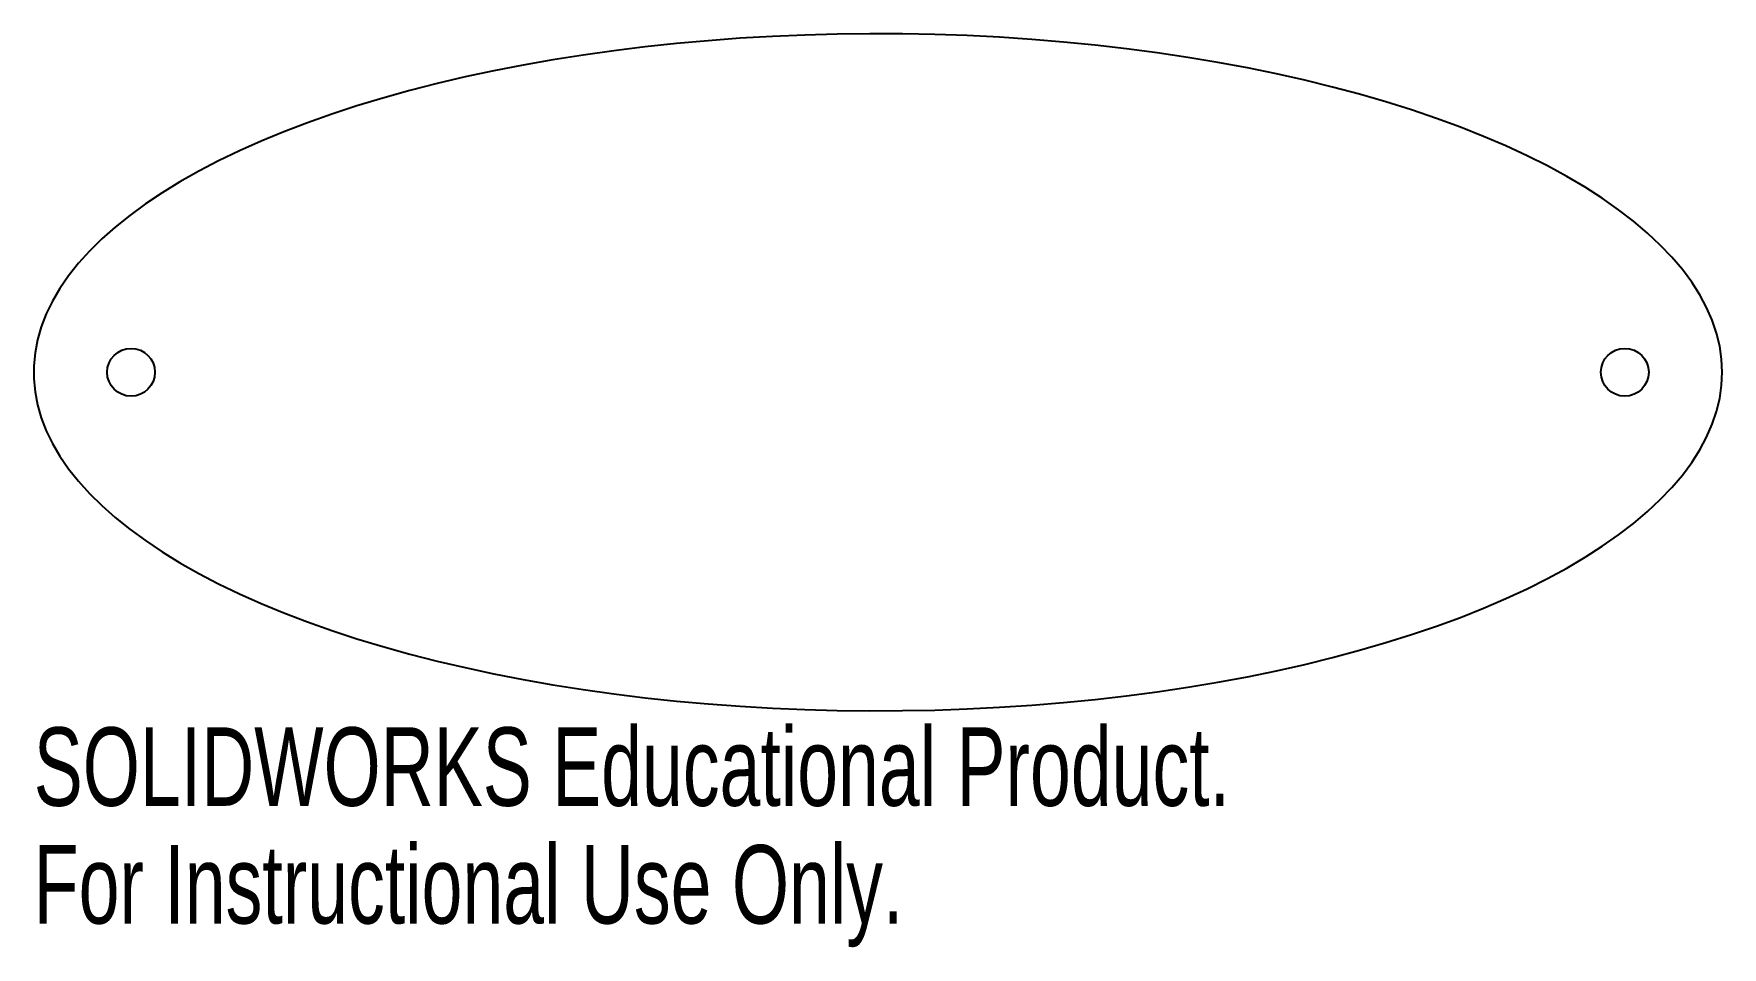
# Model space of a CAD drawing. Header units: inches. Extents: x -2.05 to 2.05, y -1.39 to 0.82.
import ezdxf

# ---------------------------------------------------------------- set-up
doc = ezdxf.new("R2010")
doc.units = ezdxf.units.IN
doc.header["$MEASUREMENT"] = 0
doc.styles.add('SLDTEXTSTYLE0', font='TXT', dxfattribs={"width": 0.7})

msp = doc.modelspace()

# ---------------------------------------------------------------- linework, layer by layer
at = {"color": 7, "linetype": 'Continuous', "lineweight": 25, "flags": 128}
msp.add_lwpolyline([(2.0472, 0), (2.0457, 0.0316), (2.0412, 0.0632), (2.0336, 0.0947), (2.023, 0.1261), (2.0093, 0.1572), (1.9927, 0.1882), (1.9732, 0.2188), (1.9507, 0.2491), (1.9253, 0.2791), (1.897, 0.3086), (1.8659, 0.3377), (1.8321, 0.3663), (1.7955, 0.3943), (1.7563, 0.4218), (1.7145, 0.4486), (1.6701, 0.4748), (1.6232, 0.5002), (1.5739, 0.5249), (1.5223, 0.5489), (1.4684, 0.572), (1.4123, 0.5943), (1.3542, 0.6156), (1.294, 0.6361), (1.2319, 0.6556), (1.168, 0.6742), (1.1023, 0.6917), (1.035, 0.7082), (0.9662, 0.7237), (0.8959, 0.7381), (0.8243, 0.7514), (0.7514, 0.7636), (0.6775, 0.7746), (0.6025, 0.7845), (0.5267, 0.7932), (0.4501, 0.8008), (0.3728, 0.8071), (0.2949, 0.8123), (0.2166, 0.8163), (0.138, 0.819), (0.0592, 0.8205), (-0.0197, 0.8208), (-0.0986, 0.8199), (-0.1773, 0.8178), (-0.2558, 0.8144), (-0.3339, 0.8099), (-0.4115, 0.8041), (-0.4885, 0.7972), (-0.5647, 0.789), (-0.6401, 0.7797), (-0.7146, 0.7692), (-0.788, 0.7576), (-0.8602, 0.7449), (-0.9312, 0.731), (-1.0008, 0.7161), (-1.0688, 0.7001), (-1.1353, 0.6831), (-1.2001, 0.665), (-1.2632, 0.646), (-1.3243, 0.626), (-1.3835, 0.6051), (-1.4406, 0.5832), (-1.4956, 0.5605), (-1.5484, 0.537), (-1.5988, 0.5127), (-1.6469, 0.4876), (-1.6926, 0.4618), (-1.7357, 0.4353), (-1.7762, 0.4081), (-1.8142, 0.3804), (-1.8494, 0.3521), (-1.8818, 0.3232), (-1.9115, 0.2939), (-1.9383, 0.2642), (-1.9623, 0.234), (-1.9833, 0.2035), (-2.0014, 0.1727), (-2.0165, 0.1417), (-2.0286, 0.1104), (-2.0377, 0.079), (-2.0438, 0.0474), (-2.0469, 0.0158), (-2.0469, -0.0158), (-2.0438, -0.0474), (-2.0377, -0.079), (-2.0286, -0.1104), (-2.0165, -0.1417), (-2.0014, -0.1727), (-1.9833, -0.2035), (-1.9623, -0.234), (-1.9383, -0.2642), (-1.9115, -0.2939), (-1.8818, -0.3232), (-1.8494, -0.3521), (-1.8142, -0.3804), (-1.7762, -0.4081), (-1.7357, -0.4353), (-1.6926, -0.4618), (-1.6469, -0.4876), (-1.5988, -0.5127), (-1.5484, -0.537), (-1.4956, -0.5605), (-1.4406, -0.5832), (-1.3835, -0.6051), (-1.3243, -0.626), (-1.2632, -0.646), (-1.2001, -0.665), (-1.1353, -0.6831), (-1.0688, -0.7001), (-1.0008, -0.7161), (-0.9312, -0.731), (-0.8602, -0.7449), (-0.788, -0.7576), (-0.7146, -0.7692), (-0.6401, -0.7797), (-0.5647, -0.789), (-0.4885, -0.7972), (-0.4115, -0.8041), (-0.3339, -0.8099), (-0.2558, -0.8144), (-0.1773, -0.8178), (-0.0986, -0.8199), (-0.0197, -0.8208), (0.0592, -0.8205), (0.138, -0.819), (0.2166, -0.8163), (0.2949, -0.8123), (0.3728, -0.8071), (0.4501, -0.8008), (0.5267, -0.7932), (0.6025, -0.7845), (0.6775, -0.7746), (0.7514, -0.7636), (0.8243, -0.7514), (0.8959, -0.7381), (0.9662, -0.7237), (1.035, -0.7082), (1.1023, -0.6917), (1.168, -0.6742), (1.2319, -0.6556), (1.294, -0.6361), (1.3542, -0.6156), (1.4123, -0.5943), (1.4684, -0.572), (1.5223, -0.5489), (1.5739, -0.5249), (1.6232, -0.5002), (1.6701, -0.4748), (1.7145, -0.4486), (1.7563, -0.4218), (1.7955, -0.3943), (1.8321, -0.3663), (1.8659, -0.3377), (1.897, -0.3086), (1.9253, -0.2791), (1.9507, -0.2491), (1.9732, -0.2188), (1.9927, -0.1882), (2.0093, -0.1572), (2.023, -0.1261), (2.0336, -0.0947), (2.0412, -0.0632), (2.0457, -0.0316), (2.0472, 0)], dxfattribs=at)
at = {"color": 7, "linetype": 'Continuous', "lineweight": 25}
for centre in [(-1.811, 0), (1.811, 0)]:
    msp.add_circle(centre, 0.058, dxfattribs=at)

# ---------------------------------------------------------------- texts
at = {"color": 7, "linetype": 'Continuous', "char_height": 0.1903, "attachment_point": 1, "style": 'SLDTEXTSTYLE0'}
for s, insert in [('SOLIDWORKS Educational Product.', (-2.0469, -0.861)), ('For Instructional Use Only.', (-2.0469, -1.1464))]:
    msp.add_mtext(s, dxfattribs=dict(at, insert=insert))

doc.saveas('drawing.dxf')
